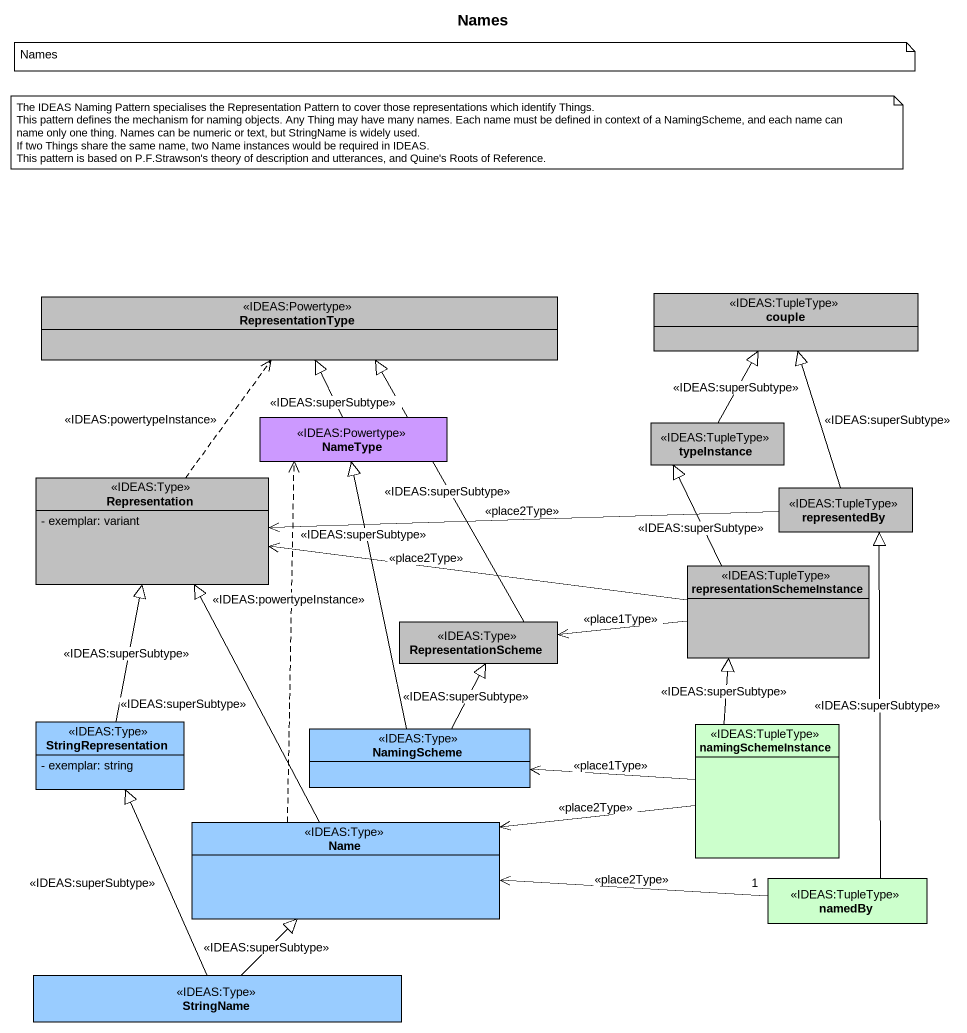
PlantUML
@startuml
title Names
hide circle
hide empty members
skinparam classAttributeIconSize 0
class RepresentationType <<IDEAS:Powertype>> #C0C0C0
class couple <<IDEAS:TupleType>> #C0C0C0
class NameType <<IDEAS:Powertype>> #CC99FF
class typeInstance <<IDEAS:TupleType>> #C0C0C0
class Representation <<IDEAS:Type>> #C0C0C0 {
  - exemplar: variant
}
class representedBy <<IDEAS:TupleType>> #C0C0C0
class representationSchemeInstance <<IDEAS:TupleType>> #C0C0C0
class RepresentationScheme <<IDEAS:Type>> #C0C0C0
class StringRepresentation <<IDEAS:Type>> #99CCFF {
  - exemplar: string
}
class NamingScheme <<IDEAS:Type>> #99CCFF
class namingSchemeInstance <<IDEAS:TupleType>> #CCFFCC
class Name <<IDEAS:Type>> #99CCFF
class namedBy <<IDEAS:TupleType>> #CCFFCC
class StringName <<IDEAS:Type>> #99CCFF
NameType -up-|> RepresentationType : <<IDEAS:superSubtype>>
typeInstance -up-|> couple : <<IDEAS:superSubtype>>
Representation .up.> RepresentationType : <<IDEAS:powertypeInstance>>
representedBy -up-|> couple : <<IDEAS:superSubtype>>
representedBy -left-> Representation : <<place2Type>>
representationSchemeInstance -up-|> typeInstance : <<IDEAS:superSubtype>>
representationSchemeInstance -left-> Representation : <<place2Type>>
representationSchemeInstance -left-> RepresentationScheme : <<place1Type>>
RepresentationScheme -up-|> RepresentationType : <<IDEAS:superSubtype>>
StringRepresentation -up-|> Representation : <<IDEAS:superSubtype>>
NamingScheme -up-|> NameType : <<IDEAS:superSubtype>>
NamingScheme -up-|> RepresentationScheme : <<IDEAS:superSubtype>>
namingSchemeInstance -up-|> representationSchemeInstance : <<IDEAS:superSubtype>>
namingSchemeInstance -left-> NamingScheme : <<place1Type>>
namingSchemeInstance -left-> Name : <<place2Type>>
Name .up.> NameType : <<IDEAS:powertypeInstance>>
Name -up-|> Representation : <<IDEAS:superSubtype>>
namedBy -up-|> representedBy : <<IDEAS:superSubtype>>
namedBy "1" -left-> Name : <<place2Type>>
StringName -up-|> StringRepresentation : <<IDEAS:superSubtype>>
StringName -up-|> Name : <<IDEAS:superSubtype>>
note as N1
  Names
end note
note as N2
  The IDEAS Naming Pattern specialises the Representation Pattern to cover those representations which identify Things.
  This pattern defines the mechanism for naming objects. Any Thing may have many names. Each name must be defined in context of a NamingScheme, and each name can name only one thing. Names can be numeric or text, but StringName is widely used.
  If two Things share the same name, two Name instances would be required in IDEAS.
  This pattern is based on P.F.Strawson's theory of description and utterances, and Quine's Roots of Reference.
end note
@enduml
